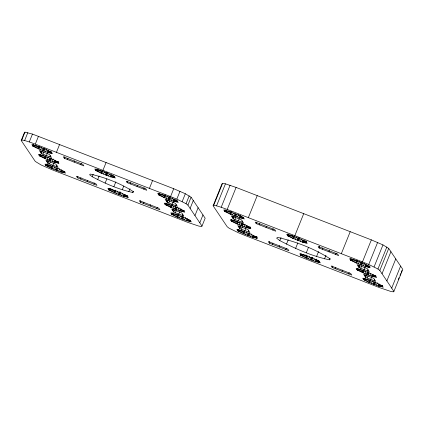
<?xml version="1.0" encoding="UTF-8"?>
<svg xmlns="http://www.w3.org/2000/svg" width="424" height="424" viewBox="0 0 424 424"><rect width="100%" height="100%" fill="white"/><g stroke="black" fill="none" stroke-linecap="round" stroke-linejoin="round"><path stroke-width="0.64" d="M21.2 140.471L24.38 132.606L24.974 132.134L32.462 134.085L173.723 188.717L185.336 193.747L191.092 197.255L205.168 218.206L201.994 226.072L201.4 226.543L198.554 226.013L187.901 222.409L52.645 169.966L41.033 164.936L35.277 161.427L21.2 140.471L21.794 139.999L24.974 132.134M21.794 139.999L24.64 140.529L27.814 132.664M24.64 140.529L29.288 141.95L32.462 134.085M32.643 145.734L33.13 144.52M32.818 145.988L33.305 144.78M32.897 146.105L31.88 144.595L36.247 145.729L45.999 149.513L51.384 152.158L52.396 153.668L48.029 152.534L38.277 148.75L32.897 146.105L33.385 144.897M33.099 146.185L33.586 144.976M33.549 146.359L34.037 145.151M33.994 146.534L34.482 145.321M34.196 146.614L34.689 145.4M29.288 141.95L35.293 144.133L38.473 136.274M35.022 147.054L35.754 145.236M35.96 147.526L36.692 145.713M37.005 148.029L37.741 146.211M38.144 148.548L38.876 146.736M38.208 148.649L39.188 146.232M38.277 148.75L39.236 146.301M39.013 149.036L39.994 146.619M40.64 149.667L41.616 147.25M40.381 152.057L40.868 150.843M39.194 155.481L39.681 154.267M39.363 155.735L39.851 154.527M55.29 160.431L54.574 162.281L44.827 158.497L39.443 155.852L39.93 154.643M39.644 155.931L40.137 154.723M41.08 153.091L41.812 151.278M42.262 150.297L42.999 148.485M40.095 156.106L40.582 154.898M41.398 153.567L39.368 150.541L49.433 154.447L51.463 157.468L41.398 153.567L42.13 151.75M40.545 156.281L41.033 155.067M42.999 150.584L43.979 148.162M40.746 156.361L41.234 155.147M43.126 150.631L43.863 148.819M43.227 150.674L43.964 148.856M41.568 156.801L42.299 154.983M44.043 150.986L45.018 148.57M42.967 154.177L43.948 151.755M42.506 157.272L43.243 155.46M45.665 151.617L46.645 149.195M43.555 157.776L44.287 155.958M44.69 158.295L45.421 156.483M44.759 158.396L45.734 155.979M44.806 158.465L45.781 156.048M47.292 152.248L48.023 150.43M44.827 158.497L45.803 156.08M46.428 155.518L47.409 153.096M47.912 152.364L48.628 150.515M47.96 152.433L48.447 151.225M45.564 158.783L46.295 156.97M48.882 152.635L49.37 151.421M49.751 152.873L50.239 151.665M47.186 159.413L48.166 156.997M46.931 161.798L47.419 160.59M50.493 153.053L50.981 151.84M45.739 165.228L46.227 164.014M45.914 165.482L46.401 164.274M61.591 170.782L61.125 172.027L51.373 168.243L45.993 165.599L46.481 164.39M51.092 153.165L51.58 151.951M46.195 165.678L46.682 164.47M51.299 153.244L51.786 152.031M49.889 156.859L50.377 155.65M47.626 162.837L48.363 161.025M48.813 160.044L49.544 158.232M46.64 165.853L47.377 164.035M47.944 163.314L45.914 160.288L55.979 164.194L58.009 167.215L47.944 163.314L48.919 160.892M47.09 166.028L47.578 164.814M49.55 160.33L50.281 158.518M47.292 166.102L47.785 164.894M49.677 160.378L50.408 158.565M49.778 160.42L50.509 158.603M48.113 166.547L48.85 164.729M50.589 160.733L51.569 158.316M49.518 163.924L50.493 161.502M49.057 167.019L49.788 165.206M52.216 161.364L53.191 158.942M50.101 167.522L50.832 165.704M56.429 152.333L59.604 144.467M51.24 168.042L51.972 166.229M51.304 168.143L52.285 165.726M51.352 168.211L52.332 165.795L51.373 168.243M53.837 161.994L54.569 160.177M52.979 165.265L53.954 162.843M54.463 162.111L55.173 160.261M54.511 162.18L55.242 160.362M52.11 168.529L52.846 166.717M54.574 162.281L55.427 162.381L55.92 161.168M55.427 162.381L56.302 162.62L56.79 161.412M53.737 169.16L54.712 166.743M56.302 162.62L57.039 162.8L57.532 161.586M57.039 162.8L57.643 162.911L58.13 161.698M57.844 162.986L58.332 161.777M56.434 166.606L56.927 165.397M55.359 169.791L56.09 167.973M58.295 163.161L58.782 161.952M56.095 170.077L57.076 167.655M56.222 170.125L56.959 168.312M56.323 170.167L57.055 168.349M57.139 170.48L58.115 168.058M58.761 171.111L59.742 168.688M64.204 158.083L64.692 156.875M64.369 158.327L63.319 156.769L82.823 164.332L83.867 165.89L64.369 158.327L64.856 157.119M60.388 171.741L61.12 169.923M61.125 172.027L61.724 170.008M61.056 171.927L61.787 170.109M60.987 171.826L61.978 172.128L62.466 170.914M67.411 159.509L67.904 158.3M61.978 172.128L62.847 172.367L63.335 171.158M62.847 172.367L63.589 172.547L64.077 171.333M63.589 172.547L64.188 172.658L64.676 171.444M64.39 172.732L64.883 171.524M74.115 162.111L74.608 160.897M80.82 164.708L81.307 163.5M77.3 177.577L77.788 176.368M77.46 177.82L76.415 176.262L95.914 183.825L96.963 185.383L77.46 177.82L77.952 176.612M80.507 179.002L81 177.794M87.212 181.599L87.704 180.391M92.199 176.734L89.575 174.736L90.418 174.078C105.523 177.645 120.591 183.322 133.613 191.812L132.776 192.47C118.55 189.475 105.041 183.444 92.199 176.734L93.179 174.312M95.554 170.125L96.041 168.916M95.729 170.384L96.216 169.176M111.538 174.911L110.94 176.93L101.188 173.146L95.808 170.501L96.296 169.293M96.01 170.581L96.497 169.372M96.455 170.755L96.948 169.542M96.905 170.925L97.637 169.112M97.107 171.005L97.843 169.192M97.928 171.444L98.665 169.632M93.916 184.202L94.404 182.993M98.872 171.921L99.603 170.103M99.916 172.425L100.647 170.607M97.647 179.649L99.115 176.018M101.076 172.976L102.03 170.528M101.119 173.045L101.855 171.232M101.188 173.146L101.898 171.301M102.921 170.358L106.095 162.493M101.924 173.432L102.905 171.015M103.551 174.063L104.527 171.641M105.173 174.693L106.154 172.271M105.91 174.98L106.89 172.557M106.037 175.027L107.018 172.61M106.138 175.064L107.118 172.648M106.954 175.382L107.929 172.96M105.136 183.094L106.848 178.859M108.576 176.013L109.307 174.195M110.203 176.644L110.934 174.826M110.871 176.829L111.56 174.942M110.918 176.898L111.65 175.08M110.802 176.723L111.793 177.025L112.524 175.213M111.793 177.025L112.662 177.269L113.394 175.451M112.662 177.269L113.404 177.444L113.892 176.236M108.65 189.618L109.138 188.41M108.825 189.878L109.312 188.669M124.635 194.404L124.036 196.418L114.284 192.639L108.899 189.994L109.392 188.786M113.404 177.444L114.003 177.555L114.491 176.347M109.106 190.074L109.593 188.86M114.204 177.635L114.697 176.426M109.551 190.249L110.044 189.035M110.002 190.418L110.733 188.606M110.203 190.498L110.94 188.685M111.024 190.938L111.761 189.125M111.968 191.415L112.699 189.597M113.886 186.682L115.842 181.843M113.012 191.913L113.743 190.1M114.173 192.47L115.127 190.016M114.215 192.538L114.952 190.726M114.284 192.639L114.994 190.795M115.021 192.925L116.001 190.503M116.648 193.556L117.623 191.134M118.27 194.187L119.25 191.765M119.006 194.473L119.987 192.051M119.133 194.521L120.114 192.099M119.234 194.558L120.215 192.141M120.05 194.876L121.026 192.454M122.276 189.74L123.744 186.109M121.672 195.506L122.403 193.689M127.115 182.479L127.603 181.271M127.274 182.723L126.23 181.165L145.729 188.722L146.778 190.286L127.274 182.723L127.767 181.514M123.299 196.132L124.031 194.319M123.919 196.248L124.656 194.436M124.015 196.386L124.698 194.505M124.28 195.814L124.767 194.605M123.898 196.217L124.889 196.519L125.621 194.706M130.322 183.905L130.815 182.696M124.889 196.519L125.758 196.763L126.246 195.549M125.758 196.763L126.5 196.937L126.988 195.729M128.785 191.722L130.009 188.696M126.5 196.937L127.099 197.049L127.587 195.84M127.301 197.128L127.794 195.92M132.776 192.47L133.263 191.256M137.026 186.502L137.519 185.293M143.731 189.104L144.218 187.89M140.212 201.972L140.699 200.759M140.371 202.216L139.326 200.658L158.825 208.216L159.874 209.779L140.371 202.216L140.863 201.002M149.412 188.388L152.592 180.523M143.418 203.398L143.911 202.184M150.123 205.995L150.615 204.787M158.465 194.521L158.952 193.312M158.64 194.78L159.127 193.567M174.561 199.476L173.851 201.321L164.099 197.542L158.714 194.897L159.207 193.683M158.921 194.976L159.408 193.763M159.366 195.146L159.859 193.938M159.816 195.321L160.304 194.113M160.018 195.4L160.511 194.192M160.839 195.84L161.332 194.632M156.827 208.597L157.315 207.384M161.782 196.317L162.514 194.499M162.827 196.816L163.558 195.003M163.987 197.372L164.963 194.95M164.03 197.441L165.01 195.019M164.099 197.542L165.058 195.088M164.835 197.828L165.816 195.406M166.462 198.459L167.194 196.641M166.203 200.844L166.69 199.635M165.016 204.267L165.503 203.059M165.185 204.527L165.673 203.313M180.995 209.053L180.396 211.067L170.649 207.288L165.265 204.644L165.752 203.43M165.466 204.723L165.959 203.509M166.902 201.882L167.634 200.064M168.084 199.084L169.065 196.667M165.917 204.893L166.404 203.684M167.215 202.354L165.185 199.333L175.255 203.234L177.285 206.255L167.215 202.354L168.196 199.932M166.362 205.068L166.855 203.859M168.821 199.37L169.801 196.953M166.568 205.147L167.056 203.939M168.948 199.423L169.929 197.001M169.049 199.46L169.78 197.648M35.293 144.133L170.549 196.582L173.723 188.717M167.39 205.587L168.121 203.774M169.865 199.778L170.596 197.96M168.789 202.964L169.77 200.541M168.328 206.064L169.065 204.246M171.487 200.404L172.467 197.987M169.377 206.562L170.109 204.75M170.533 207.119L171.243 205.269M170.581 207.188L171.556 204.766M173.114 201.034L173.845 199.222M170.649 207.288L171.603 204.834M172.25 204.304L173.225 201.888M173.851 201.321L174.45 199.307M173.782 201.22L174.513 199.407M171.386 207.575L172.361 205.152M173.713 201.119L174.704 201.421L175.435 199.609M174.704 201.421L175.573 201.665L176.061 200.451M173.008 208.205L173.988 205.783M201.994 226.072L187.917 205.121L186.046 203.69L176.813 199.153L179.988 191.288M172.748 210.59L173.241 209.382M175.573 201.665L176.315 201.84L176.803 200.632M171.561 214.014L172.049 212.806M171.736 214.274L172.224 213.06M187.678 219.001L186.947 220.814L177.195 217.035L171.81 214.39L172.303 213.177M176.315 201.84L176.914 201.951L177.402 200.743M172.017 214.464L172.504 213.256M175.711 205.645L176.198 204.437M173.448 211.629L174.179 209.811M174.635 208.831L175.61 206.414M172.462 214.639L172.955 213.431M173.766 212.101L171.736 209.08L181.801 212.981L183.831 216.002L173.766 212.101L174.497 210.283M172.913 214.814L173.4 213.606M175.372 209.117L176.103 207.304M173.114 214.894L173.607 213.685M175.499 209.17L176.23 207.352M175.6 209.207L176.331 207.394M173.935 215.334L174.428 214.125M176.411 209.525L177.391 207.103M175.34 212.71L176.315 210.288M174.879 215.805L175.61 213.993M178.038 210.15L179.013 207.733M175.923 216.309L176.654 214.496M182.161 201.612L185.336 193.747M177.078 216.865L177.794 215.016M177.126 216.934L178.107 214.512M177.195 217.035L178.154 214.581M179.659 210.781L180.391 208.968M178.801 214.051L179.776 211.634M181.016 209.085L180.285 210.898L184.763 212.201L183.751 210.691L178.366 208.046L168.619 204.267L164.247 203.133L165.265 204.644M177.932 217.321L178.912 214.899M181.249 211.168L181.742 209.959M182.119 211.412L182.612 210.198M179.559 217.952L180.29 216.134M186.046 203.69L189.221 195.824M182.861 211.587L183.348 210.378M183.459 211.698L183.952 210.489M182.256 215.392L182.749 214.184M183.666 211.777L184.154 210.569M181.181 218.577L182.161 216.161M182.898 216.447L181.917 218.864L183.025 216.494M182.145 218.954L182.877 217.141M187.917 205.121L191.092 197.255M182.961 219.266L183.693 217.454M184.583 219.897L185.564 217.48M190.116 208.391L193.291 200.531M186.21 220.528L186.942 218.715M187.657 218.97L186.878 220.713M186.809 220.613L187.8 220.915L188.288 219.706M187.8 220.915L188.669 221.153L189.157 219.945M188.669 221.153L189.411 221.333L189.899 220.125M189.411 221.333L190.01 221.445L190.498 220.236M190.212 221.524L190.705 220.316M194.955 215.593L198.13 207.733M199.794 222.801L202.969 214.936M213.108 205.794L222.006 183.772L222.6 183.301L225.446 183.831L236.099 187.434L371.355 239.878L382.967 244.908L388.723 248.416L402.8 269.373L393.901 291.394L393.308 291.866L390.467 291.336L379.809 287.726L244.558 235.283L238.293 232.712L229.061 228.176L227.19 226.745L213.108 205.794L213.701 205.317L222.6 183.301M213.701 205.317L216.547 205.852L225.446 183.831M216.547 205.852L221.196 207.267L230.094 185.246M224.556 211.051L225.049 209.827M224.725 211.306L225.218 210.087M240.657 215.986L239.936 217.851L230.19 214.072L224.805 211.428L225.298 210.203M225.006 211.502L225.504 210.283M225.457 211.677L225.95 210.452M225.902 211.852L226.4 210.627M226.109 211.931L226.602 210.707M221.196 207.267L227.2 209.456L236.099 187.434M226.93 212.371L227.423 211.147M227.868 212.843L228.61 211.009M228.918 213.346L229.654 211.512M230.073 213.903L230.794 212.032M230.168 214.041L231.107 211.523M230.19 214.072L231.175 211.624M230.926 214.358L231.912 211.91M232.548 214.989L233.29 213.15M232.288 217.374L232.787 216.15M231.101 220.798L231.594 219.574M231.276 221.052L231.769 219.833M231.35 221.169L230.338 219.659L234.705 220.798L244.457 224.577L249.837 227.222L250.854 228.732L246.487 227.598L236.735 223.819L231.35 221.169L231.849 219.95M231.557 221.249L232.05 220.03M232.988 218.413L233.73 216.579M234.175 215.615L234.912 213.781M232.002 221.423L232.5 220.199M233.306 218.885L231.276 215.864L241.341 219.764L243.371 222.786L233.306 218.885L234.292 216.436M232.453 221.598L232.946 220.374M235.654 214.067L234.912 215.901L235.781 214.115M232.654 221.678L233.152 220.453M235.14 215.991L235.877 214.157M233.476 222.118L234.218 220.284M235.951 216.304L236.693 214.47M234.88 219.494L235.866 217.046M234.419 222.589L235.161 220.756M237.578 216.934L238.564 214.491M235.463 223.093L236.205 221.259M236.619 223.649L237.339 221.779M236.666 223.718L237.657 221.27M239.2 217.565L239.942 215.731M236.735 223.819L237.705 221.339M238.341 220.835L239.327 218.387M239.825 217.682L240.546 215.816M239.873 217.751L240.609 215.917M237.472 224.105L238.214 222.266M239.936 217.851L240.79 217.952L241.288 216.728M240.79 217.952L241.659 218.19L242.157 216.971M239.099 224.731L240.085 222.287M238.839 227.121L239.332 225.897M241.659 218.19L242.401 218.371L242.894 217.146M237.652 230.545L238.145 229.32M237.822 230.799L238.315 229.58M253.753 235.479L253.033 237.345L243.286 233.566L237.901 230.916L238.394 229.697M242.401 218.371L243 218.482L243.498 217.258M238.103 230.995L238.601 229.771M241.797 222.176L242.295 220.952M243.206 218.561L243.699 217.337M239.539 228.16L240.276 226.321M240.721 225.361L241.463 223.528M238.553 231.17L239.046 229.946M239.852 228.631L237.822 225.61L247.892 229.511L249.922 232.532L239.852 228.631L240.594 226.798M238.998 231.345L239.496 230.121M242.199 223.814L241.457 225.648L242.327 223.861M239.205 231.424L239.698 230.2M241.685 225.738L242.427 223.904M240.026 231.864L240.519 230.64M242.502 226.05L243.487 223.607M241.426 229.241L242.417 226.792M240.964 232.336L241.707 230.502M244.123 226.681L245.114 224.238M242.014 232.84L242.751 231.006M248.337 217.65L257.236 195.628M243.169 233.391L243.89 231.525M243.217 233.465L244.203 231.016M245.75 227.312L246.487 225.478M243.286 233.566L244.251 231.085M244.887 230.582L245.878 228.133M246.371 227.428L247.091 225.563M246.418 227.497L246.911 226.273M244.023 233.852L244.765 232.013M247.34 227.699L247.833 226.474M248.21 227.937L248.703 226.718M245.644 234.477L246.636 232.034M248.952 228.117L249.445 226.893M249.551 228.229L250.043 227.004M248.347 231.923L248.84 230.698M249.752 228.308L250.25 227.084M247.272 235.108L248.008 233.274M248.75 233.56L248.008 235.394L248.877 233.608M248.236 235.484L248.973 233.651M249.047 235.797L250.038 233.354M250.674 236.428L251.66 233.979M256.112 223.4L256.605 222.181M256.276 223.644L255.227 222.086L274.731 229.649L275.78 231.207L256.276 223.644L256.769 222.425M252.296 237.058L253.038 235.225M252.921 237.175L253.642 235.309M252.969 237.244L253.706 235.41M253.033 237.345L253.886 237.445L254.379 236.221M259.324 224.826L259.817 223.607M253.886 237.445L254.755 237.684L255.253 236.465M254.755 237.684L255.497 237.864L255.99 236.64M255.497 237.864L256.096 237.975L256.594 236.751M256.303 238.055L256.796 236.831M256.748 238.224L257.246 237.005M266.028 227.428L266.521 226.204M272.733 230.025L273.226 228.801M269.208 242.894L269.701 241.675M269.373 243.138L268.323 241.579L287.827 249.142L288.876 250.701L269.373 243.138L269.865 241.913M272.42 244.319L272.913 243.095M279.814 240.604L276.612 238.161L277.635 237.361C296.084 241.717 314.491 248.649 330.402 259.022L329.379 259.822C311.995 256.17 295.501 248.803 279.814 240.604L281.054 237.546M279.125 246.922L279.617 245.697M287.292 235.188L286.698 234.308L291.071 235.442L300.817 239.226L306.202 241.871L307.214 243.381L302.847 242.247L293.101 238.463L287.716 235.818L287.292 235.188L287.785 233.963M287.636 235.702L288.129 234.477M287.716 235.818L288.209 234.594M287.917 235.898L288.415 234.673M288.368 236.073L288.861 234.848M288.813 236.248L289.311 235.023M289.02 236.327L289.512 235.103M286.47 244.166L288.198 239.883M289.841 236.767L290.583 234.928M285.829 249.519L286.322 248.294M290.779 237.239L291.521 235.405M291.829 237.742L292.814 235.293M292.963 238.262L293.705 236.428M293.032 238.362L293.726 236.459M293.816 236.597L293.079 238.431L293.837 236.629M294.828 235.675L303.727 213.659M293.837 238.749L294.823 236.306M295.459 239.38L296.45 236.937M297.086 240.011L297.823 238.177M298.809 237.848L297.823 240.297L298.936 237.901M298.051 240.387L299.037 237.938M295.618 248.374L297.844 242.867M298.862 240.7L299.853 238.251M300.489 241.33L301.226 239.496M302.111 241.961L302.853 240.127M302.736 242.078L303.457 240.212M302.784 242.146L303.277 240.922M303.701 242.348L304.443 240.509M304.57 242.586L305.312 240.753M316.421 260.484L315.944 261.74L306.192 257.956L300.812 255.312L300.388 254.681L300.881 253.457M305.312 242.767L305.805 241.542M300.733 255.195L301.226 253.971M300.812 255.312L301.305 254.087M305.911 242.878L306.409 241.654M301.014 255.391L301.512 254.167M306.117 242.957L306.61 241.733M301.464 255.566L301.957 254.342M301.909 255.741L302.407 254.517M302.116 255.815L302.609 254.596M302.937 256.26L303.679 254.421M303.876 256.732L304.618 254.898M306.308 252.757L308.529 247.256M304.92 257.236L305.911 254.787M306.17 257.925L306.87 256.022M306.192 257.956L306.934 256.123M306.934 258.243L307.919 255.799M308.555 258.873L309.546 256.425M310.177 259.504L310.919 257.67M310.919 259.79L311.905 257.341M311.046 259.838L312.032 257.394M311.142 259.875L312.133 257.432M311.958 260.193L312.949 257.744M313.58 260.824L314.322 258.99M319.023 247.796L319.516 246.572M319.187 248.04L318.138 246.482L337.642 254.045L338.691 255.603L319.187 248.04L319.68 246.816M316.553 256.488L318.53 251.596M315.207 261.454L316.193 259.006M315.944 261.74L316.553 259.7M315.875 261.64L316.617 259.801M315.811 261.539L316.797 261.841L317.539 260.002M322.235 249.222L322.728 247.998M316.797 261.841L317.666 262.08L318.408 260.246M317.666 262.08L318.408 262.26L318.901 261.036M318.408 262.26L319.007 262.366L319.505 261.147M319.214 262.445L319.707 261.226M324.503 258.91L325.987 255.243M328.939 251.824L329.432 250.6M329.379 259.822L329.872 258.598M335.644 254.421L336.137 253.197M332.119 267.29L332.612 266.065M332.284 267.533L331.234 265.975L350.738 273.538L351.788 275.096L332.284 267.533L332.776 266.309M341.325 253.706L350.219 231.684M335.331 268.715L335.824 267.491M342.036 271.312L342.528 270.093M350.378 259.838L350.871 258.619M350.547 260.098L351.04 258.873M366.368 264.603L365.758 266.643L356.006 262.859L350.627 260.214L351.12 258.99M350.828 260.294L351.326 259.069M351.279 260.469L351.772 259.244M351.724 260.638L352.222 259.419M351.931 260.718L352.424 259.493M352.752 261.158L353.494 259.324M348.74 273.915L349.233 272.69M353.69 261.635L354.432 259.801M354.734 262.138L355.476 260.299M355.895 262.689L356.881 260.241M355.943 262.758L356.929 260.31M356.006 262.859L356.976 260.384M356.748 263.145L357.734 260.696M358.37 263.776L359.361 261.327M358.11 266.161L358.609 264.936M356.923 269.584L357.416 268.365M357.098 269.844L357.591 268.62M372.802 275.165L372.309 276.384L362.557 272.606L357.172 269.961L357.671 268.737M357.379 270.04L357.872 268.816M358.81 267.2L359.552 265.366M359.992 264.406L360.983 261.958M357.824 270.215L358.322 268.991M359.128 267.671L357.098 264.65L367.163 268.556L369.193 271.577L359.128 267.671L359.87 265.837M358.275 270.385L358.768 269.161M360.734 264.693L361.476 262.853M358.476 270.464L358.969 269.24M360.861 264.74L361.603 262.906M360.957 264.777L361.699 262.944M227.2 209.456L362.456 261.899L371.355 239.878M359.298 270.904L359.796 269.68M361.773 265.095L362.764 262.647M360.702 268.281L361.688 265.837M360.241 271.381L360.983 269.547M363.394 265.726L364.386 263.278M361.285 271.879L362.027 270.046M362.419 272.404L363.161 270.57M362.488 272.505L363.479 270.056M362.557 272.606L363.522 270.125M365.022 266.357L365.764 264.518M364.158 269.622L365.149 267.178M365.737 266.611L366.188 265.318M363.294 272.892L364.285 270.443M365.626 266.436L366.612 266.738L367.105 265.519M366.612 266.738L367.481 266.982L367.979 265.758M364.921 273.522L365.658 271.689M393.901 291.394L379.825 270.438L377.954 269.007L368.721 264.47L377.62 242.448M364.661 275.907L365.154 274.683M367.481 266.982L368.223 267.157L368.716 265.938M363.469 279.331L363.967 278.107M363.644 279.591L364.137 278.367M379.326 284.88L378.855 286.131L369.103 282.352L363.723 279.708L364.216 278.483M368.223 267.157L368.822 267.268L369.32 266.044M363.925 279.787L364.423 278.563M369.028 267.348L369.521 266.124M367.619 270.968L368.117 269.743M365.356 276.946L366.098 275.112M366.543 274.153L367.529 271.704M364.375 279.957L364.868 278.738M369.474 267.523L369.972 266.298M365.674 277.418L363.644 274.397L373.714 278.303L375.744 281.324L365.674 277.418L366.665 274.975M364.82 280.132L365.318 278.907M367.279 274.439L368.271 271.991M365.027 280.211L365.52 278.987M367.407 274.487L368.149 272.653M367.507 274.524L368.249 272.69M365.848 280.651L366.341 279.427M368.318 274.842L369.06 273.008M367.248 278.027L368.239 275.584M366.786 281.128L367.529 279.294M369.945 275.473L370.687 273.634M367.831 281.626L368.573 279.792M374.069 266.929L382.967 244.908M368.97 282.151L369.712 280.317M369.039 282.251L370.025 279.803M369.081 282.32L370.072 279.872L369.103 282.352M371.567 276.098L372.309 274.264M370.709 279.368L371.694 276.925M372.309 276.384L372.913 274.349M372.288 276.358L372.982 274.45M369.845 282.638L370.83 280.19M372.171 276.183L373.162 276.485L373.655 275.266M373.162 276.485L374.032 276.729L374.524 275.505M371.466 283.269L372.458 280.821M374.032 276.729L374.774 276.904L375.267 275.68M377.954 269.007L386.852 246.991M374.774 276.904L375.373 277.015L375.865 275.791M374.169 280.714L374.662 279.49M373.088 283.9L374.079 281.451M373.83 284.186L374.572 282.347M373.957 284.234L374.699 282.4M374.053 284.271L374.795 282.437M379.825 270.438L388.723 248.416M374.869 284.589L375.855 282.14M376.491 285.219L377.482 282.771M382.024 273.713L390.923 251.692M378.118 285.845L378.86 284.011M378.855 286.131L379.464 284.096M378.786 286.03L379.284 284.811M378.722 285.93L379.708 286.232L380.201 285.007M379.708 286.232L380.577 286.476L381.075 285.251M380.577 286.476L381.319 286.651L381.812 285.426M381.319 286.651L381.918 286.762L382.416 285.538M382.125 286.841L382.618 285.617M386.863 280.916L395.762 258.894M391.702 288.119L400.601 266.097M398.253 279.628L398.995 277.794M399.98 275.351L400.722 273.512M401.215 272.293L401.957 270.454M243 218.482L244.304 218.985L243.291 217.475L237.906 214.83L228.16 211.051L223.787 209.917L224.805 211.428M368.822 267.268L370.126 267.777L369.113 266.267L363.728 263.622L353.982 259.838L349.609 258.704L350.627 260.214M375.373 277.015L376.676 277.524L375.659 276.013L370.279 273.363L360.527 269.584L356.16 268.45L357.172 269.961M114.003 177.555L115.307 178.064L114.295 176.554L108.91 173.909L99.158 170.125L94.791 168.991L95.808 170.501M176.914 201.951L178.218 202.455L177.206 200.944L171.821 198.299L162.069 194.521L157.702 193.386L158.714 194.897M256.096 237.975L257.4 238.479L256.387 236.968L251.003 234.324L241.256 230.545L236.883 229.405L237.901 230.916M319.007 262.366L320.311 262.875L319.299 261.364L313.914 258.719L304.167 254.935L299.795 253.801L300.388 254.681M381.918 286.762L383.222 287.271L382.209 285.76L376.825 283.11L367.073 279.331L362.706 278.197L363.723 279.708M57.643 162.911L58.947 163.415L57.929 161.904L52.544 159.26L42.797 155.476L38.43 154.341L39.443 155.852M64.188 172.658L65.492 173.162L64.48 171.651L59.095 169.006L49.343 165.222L44.976 164.088L45.993 165.599M127.099 197.049L128.403 197.558L127.391 196.047L122.006 193.397L112.254 189.618L107.887 188.484L108.899 189.994M190.01 221.445L191.314 221.948L190.297 220.438L184.917 217.793L175.165 214.014L170.798 212.88L171.81 214.39M362.456 261.899L368.721 264.47M170.549 196.582L176.813 199.153M306.801 255.921L306.059 257.755L306.822 255.953"/></g></svg>
